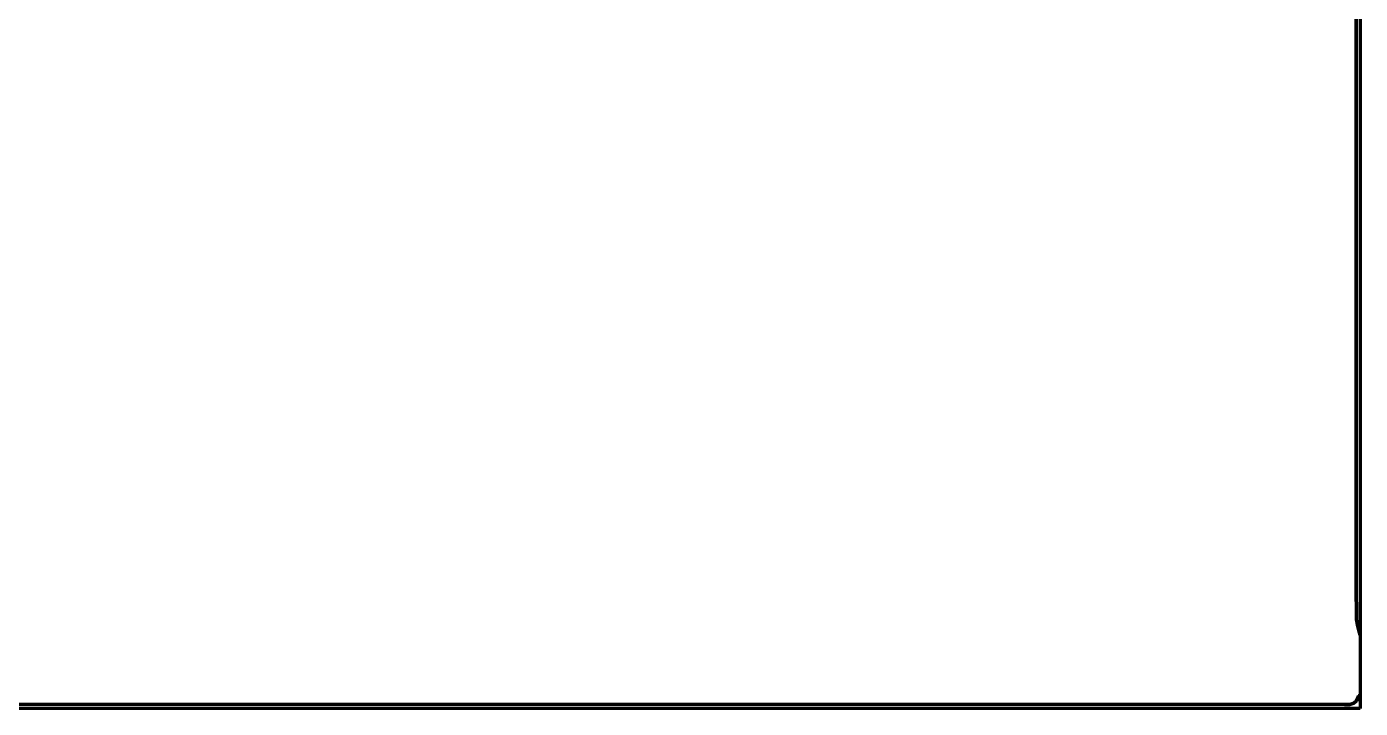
# Model space of a CAD drawing. Header units: millimetres. Extents: x 0 to 7.9, y 0 to 11.
# Drawn here: x 3.256 to 7.875, y 0 to 2.362 of the extents above; entities that cross this region are included whole.
import ezdxf

# ---------------------------------------------------------------- set-up
doc = ezdxf.new("R2010")
doc.units = ezdxf.units.MM
doc.layers.add('color#020202ff', color=7, linetype='CONTINUOUS', lineweight=100)
doc.layers.add('color#ffffffff', color=7, linetype='CONTINUOUS', lineweight=100)

msp = doc.modelspace()

# ---------------------------------------------------------------- linework, layer by layer
at = {"layer": 'color#020202ff'}
for p, q in [((7.875, 11.0278), (7.875, 0.2534)), ((7.8611, 0.4304), (7.8611, 8.9016)), ((7.8622, 0.3073), (7.8611, 0.4304)), ((7.8661, 0.2831), (7.8622, 0.3073)), ((7.8708, 0.2652), (7.8661, 0.2831)), ((7.875, 0.2534), (7.8708, 0.2652)), ((7.875, 0), (0, 0)), ((2.0839, 0.0139), (7.8202, 0.0138)), ((7.8202, 0.0138), (7.839, 0.0133)), ((7.839, 0.0133), (7.8524, 0.0181)), ((7.8524, 0.0181), (7.8612, 0.0265)), ((7.8612, 0.0265), (7.8665, 0.0365)), ((7.8665, 0.0365), (7.8686, 0.0439)), ((7.8686, 0.0439), (7.875, 0.0446)), ((7.875, 0.0446), (7.875, 0))]:
    msp.add_line(p, q, dxfattribs=at)
at = {"layer": 'color#ffffffff'}
for p, q in [((7.8611, 8.9016), (7.8611, 0.4304)), ((7.8611, 0.4304), (7.8622, 0.3073)), ((7.8622, 0.3073), (7.8661, 0.2831)), ((7.8661, 0.2831), (7.8708, 0.2652)), ((7.8708, 0.2652), (7.875, 0.2534)), ((7.875, 0.2534), (7.875, 0.0446)), ((7.8202, 0.0138), (2.0839, 0.0139)), ((7.839, 0.0133), (7.8202, 0.0138)), ((7.8524, 0.0181), (7.839, 0.0133)), ((7.8612, 0.0265), (7.8524, 0.0181)), ((7.8665, 0.0365), (7.8612, 0.0265)), ((7.8686, 0.0439), (7.8665, 0.0365)), ((7.875, 0.0446), (7.8686, 0.0439))]:
    msp.add_line(p, q, dxfattribs=at)

doc.saveas('drawing.dxf')
